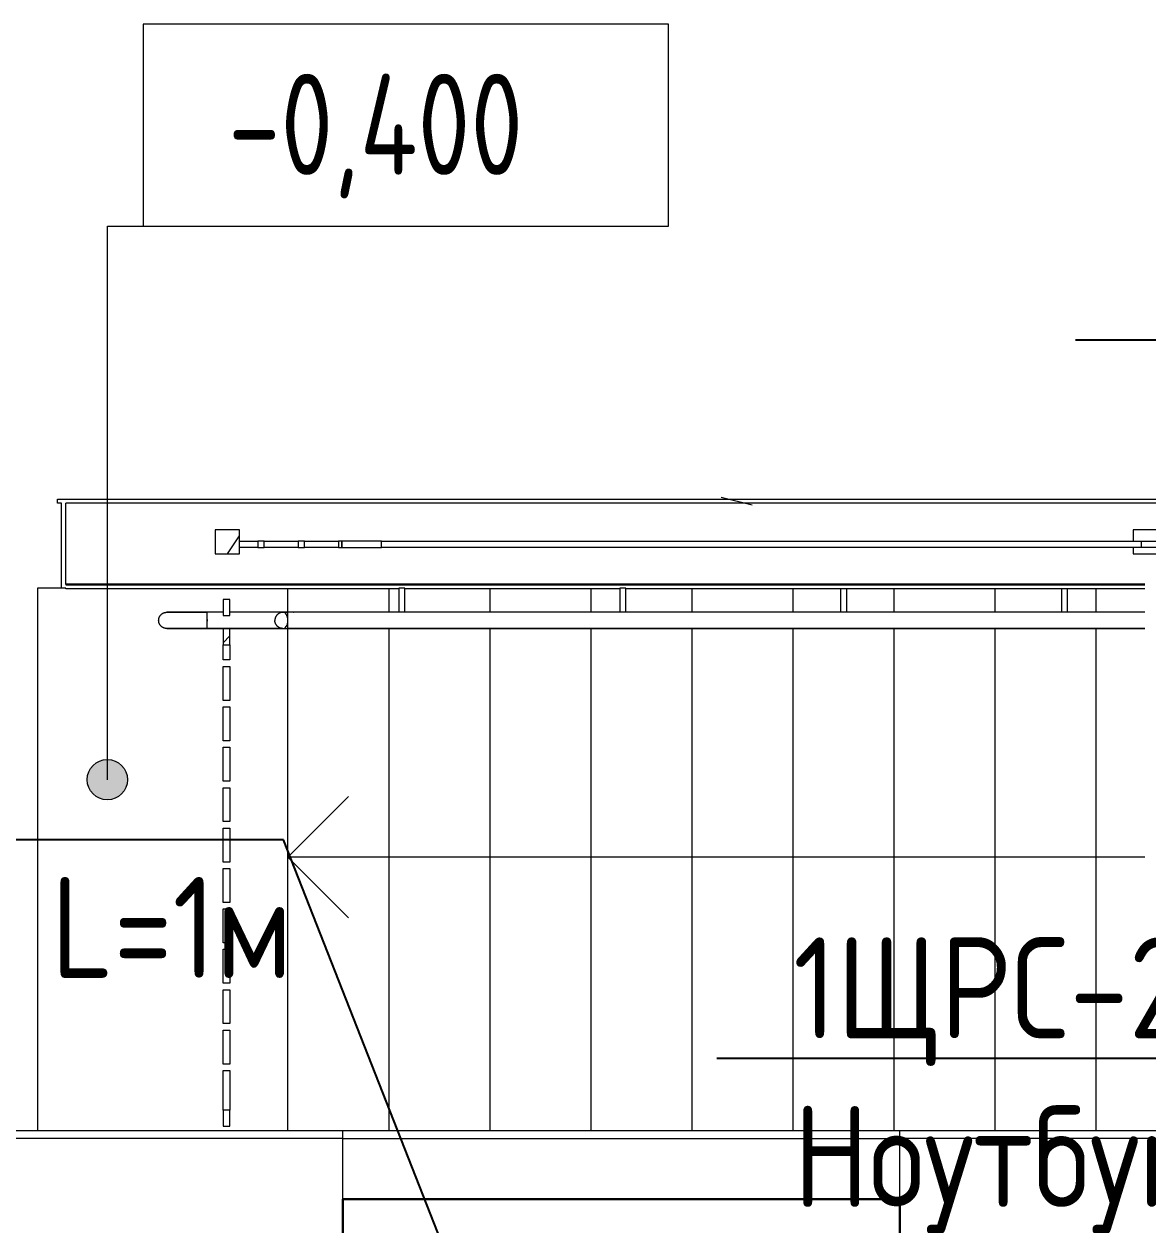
# Model space of a CAD drawing. Header units: millimetres. Extents: x -32 to 417638015, y -35 to 175284279.
# Drawn here: x 416297756 to 416300538, y 175252289 to 175255259 of the extents above; entities that cross this region are included whole.
import ezdxf
from ezdxf import colors
from ezdxf.entities.mleader import LeaderData, LeaderLine
from ezdxf.math import Vec2, Vec3

# ---------------------------------------------------------------- set-up
doc = ezdxf.new("R2010")
doc.units = ezdxf.units.MM
doc.layers.add('_ЭМ_Надписи', color=7, linetype='Continuous')
for name, color, linetype, lineweight in [('Аннотация', 7, 'Continuous', 18), ('Лестницы', 7, 'Continuous', 9), ('Ограждение', 7, 'Continuous', 9), ('Отметки', 7, 'Continuous', 9), ('Перекрытие', 7, 'Continuous', 18), ('Стены внутренние', 7, 'Continuous', 18), ('Стены наружные', 7, 'Continuous', 18), ('Стены несущие', 7, 'Continuous', 30), ('Стены отделка', 7, 'Continuous', 30), ('Стрелки вверх', 7, 'Continuous', 18), ('ШТРИХОВКА', 252, 'Continuous', 15)]:
    doc.layers.add(name, color=color, linetype=linetype, lineweight=lineweight)
doc.styles.add('GOST Common_3', font='GOST_Common.ttf', dxfattribs={"width": 0.8, "height": 349.9999999999996})
doc.styles.add('ЭОМ', font='isocpeur.ttf', dxfattribs={"width": 0.85, "height": 250})
pattern_1 = [(45, (557.2005734382547, 188.9018102923583), (-106.0660171779821, 106.0660171779821), [])]

# ---------------------------------------------------------------- blocks, each defined once
blk = doc.blocks.new('1 этаж')
at = {"layer": 'Ограждение'}
h = blk.add_hatch(dxfattribs=at)
h.set_pattern_fill('FP_23', color=8, style=0, pattern_type=2)
h.set_pattern_definition(pattern_1)
h.paths.add_polyline_path([(34091.5285043526, 22436.83560509117), (34091.5285043526, 22496.83560509123), (34031.5285043526, 22496.83560509123), (34031.5285043526, 22436.83560509117)])
h = blk.add_hatch(dxfattribs=at)
h.set_pattern_fill('FP_23', color=8, style=0, pattern_type=2)
h.set_pattern_definition(pattern_1)
h.paths.add_polyline_path([(34067.57146526952, 21020.44096185814), (34067.57146526952, 21060.44096185812), (34051.57146526952, 21060.44096185812), (34051.57146526952, 21020.44096185814)])
h.paths.add_polyline_path([(34064.17603106446, 22211.76970889424), (34067.57146526952, 22211.76970889424), (34067.57146526952, 22251.76970889424), (34051.57146526952, 22251.76970889424), (34051.57146526952, 22211.76970889424)])
h.paths.add_polyline_path([(34051.57146526952, 22284.30265699272), (34067.57146526951, 22284.30265699272), (34067.57146526952, 22324.30265699271), (34051.57146526952, 22324.30265699271), (34051.57146526952, 22292.44290168781)])
h = blk.add_hatch(dxfattribs=at)
h.set_pattern_fill('FP_23', color=8, style=0, pattern_type=2)
h.set_pattern_definition(pattern_1)
h.paths.add_polyline_path([(34067.57146526952, 21158.44096185815), (34067.57146526952, 21174.44096185814), (34051.57146526952, 21174.44096185814), (34051.57146526952, 21158.44096185815)])
h.paths.add_polyline_path([(34067.57146526952, 21258.44096185813), (34067.57146526952, 21274.44096185812), (34051.57146526952, 21274.44096185812), (34051.57146526952, 21258.44096185813)])
h.paths.add_polyline_path([(34067.57146526952, 21358.4409618581), (34067.57146526952, 21374.4409618581), (34051.57146526952, 21374.4409618581), (34051.57146526952, 21358.4409618581)])
h.paths.add_polyline_path([(34067.57146526952, 21458.44096185815), (34067.57146526952, 21474.44096185815), (34051.57146526952, 21474.44096185815), (34051.57146526952, 21458.44096185815)])
h.paths.add_polyline_path([(34067.57146526952, 21558.44096185813), (34067.57146526952, 21574.44096185812), (34051.57146526952, 21574.44096185812), (34051.57146526952, 21558.44096185813)])
h.paths.add_polyline_path([(34067.57146526952, 21658.4409618581), (34067.57146526952, 21674.4409618581), (34051.57146526952, 21674.4409618581), (34051.57146526952, 21658.4409618581)])
h.paths.add_polyline_path([(34051.57146526952, 21758.44096185815), (34067.57146526952, 21758.44096185815), (34067.57146526952, 21774.44096185815), (34051.57146526952, 21774.44096185815)])
h.paths.add_polyline_path([(34067.57146526952, 21858.44096185813), (34067.57146526952, 21874.44096185813), (34051.57146526952, 21874.44096185813), (34051.57146526952, 21858.44096185813)])
h.paths.add_polyline_path([(34067.57146526952, 21958.44096185811), (34067.57146526952, 21974.4409618581), (34051.57146526952, 21974.4409618581), (34051.57146526952, 21958.44096185811)])
h.paths.add_polyline_path([(34067.57146526952, 22058.44096185815), (34067.57146526952, 22074.44096185815), (34051.57146526952, 22074.44096185815), (34051.57146526952, 22058.44096185815)])
h.paths.add_polyline_path([(34051.57146526952, 22158.44096185813), (34067.57146526952, 22158.44096185813), (34067.57146526952, 22174.44096185813), (34051.57146526952, 22174.44096185813)])
at = {"layer": 'Отметки'}
h = blk.add_hatch(color=8, dxfattribs=at)
edge = h.paths.add_edge_path()
edge.add_arc((33764.61178155092, 21878.16949648266), 50, 0, 360)
at = {"layer": 'Аннотация', "color": 8, "lineweight": 20, "extrusion": (0, 0, -1)}
for p, q in [((35153.24198491982, 23748.32020648533), (33853.24198491982, 23748.32020648533)), ((33853.24198491982, 23748.32020648533), (33853.24198491982, 23248.32020648533)), ((35153.24198491982, 23248.32020648533), (35153.24198491982, 23748.32020648533)), ((33853.24198491982, 23248.32020648533), (35153.24198491982, 23248.32020648533))]:
    blk.add_line(p, q, dxfattribs=at)
at = {"layer": 'Аннотация', "color": 8, "lineweight": 9}
blk.add_line((35359.97025906385, 22557.95607824321), (35283.25594949941, 22576.78614865225), dxfattribs=at)
at = {"layer": 'Лестницы', "color": 8}
for p, q in [((34211.57146526946, 22360.21979350086), (34211.57146526946, 22362.44290168778)), ((34461.57146526946, 22360.21979350086), (34461.57146526946, 22362.44290168778)), ((34461.57146526946, 22360.21979350086), (34461.57146526946, 22362.44290168778)), ((34711.57146526946, 22360.21979350086), (34711.57146526946, 22362.44290168778)), ((34711.57146526946, 22360.21979350086), (34711.57146526946, 22362.44290168778)), ((34961.57146526946, 22360.21979350086), (34961.57146526946, 22362.44290168778)), ((34961.57146526946, 22360.21979350086), (34961.57146526946, 22362.44290168778)), ((35211.57146526946, 22360.21979350086), (35211.57146526946, 22362.44290168778)), ((35211.57146526946, 22360.21979350086), (35211.57146526946, 22362.44290168778)), ((35461.57146526946, 22360.21979350086), (35461.57146526946, 22362.44290168778)), ((35461.57146526946, 22360.21979350086), (35461.57146526946, 22362.44290168778)), ((35711.57146526946, 22360.21979350086), (35711.57146526946, 22362.44290168778)), ((35711.57146526946, 22360.21979350086), (35711.57146526946, 22362.44290168778)), ((35961.57146526946, 22360.21979350086), (35961.57146526946, 22362.44290168778)), ((35961.57146526946, 22360.21979350086), (35961.57146526946, 22362.44290168778)), ((36211.57146526949, 22360.21979350086), (36211.57146526949, 22362.44290168778)), ((36211.57146526949, 22360.21979350086), (36211.57146526949, 22362.44290168778)), ((34211.57146526946, 22292.44290168779), (34211.57146526946, 22350.21979350086)), ((34461.57146526946, 22292.44290168779), (34461.57146526946, 22350.21979350086)), ((34461.57146526946, 22292.44290168779), (34461.57146526946, 22350.21979350086)), ((34711.57146526946, 22292.44290168779), (34711.57146526946, 22350.21979350086)), ((34711.57146526946, 22292.44290168779), (34711.57146526946, 22350.21979350086)), ((34961.57146526946, 22292.44290168778), (34961.57146526946, 22350.21979350086)), ((34961.57146526946, 22292.44290168778), (34961.57146526946, 22350.21979350086)), ((35211.57146526946, 22292.44290168779), (35211.57146526946, 22350.21979350086)), ((35211.57146526946, 22292.44290168779), (35211.57146526946, 22350.21979350086)), ((35461.57146526946, 22292.44290168779), (35461.57146526946, 22350.21979350086)), ((35461.57146526946, 22292.44290168779), (35461.57146526946, 22350.21979350086)), ((35711.57146526946, 22292.44290168779), (35711.57146526946, 22350.21979350086)), ((35711.57146526946, 22292.44290168779), (35711.57146526946, 22350.21979350086)), ((35961.57146526946, 22292.44290168779), (35961.57146526946, 22350.21979350086)), ((35961.57146526946, 22292.44290168779), (35961.57146526946, 22350.21979350086)), ((36211.57146526946, 22292.44290168779), (36211.57146526949, 22350.21979350086)), ((36211.57146526946, 22292.44290168779), (36211.57146526949, 22350.21979350086)), ((34211.57146526946, 21010.21979350086), (34211.57146526946, 22252.44290168779)), ((34461.57146526946, 21010.21979350086), (34461.57146526946, 22252.44290168779)), ((34461.57146526946, 21010.21979350086), (34461.57146526946, 22252.44290168779)), ((34711.57146526946, 21010.21979350086), (34711.57146526946, 22252.44290168779)), ((34711.57146526946, 21010.21979350086), (34711.57146526946, 22252.44290168779)), ((34961.57146526943, 21010.21979350086), (34961.57146526946, 22252.44290168778)), ((34961.57146526943, 21010.21979350086), (34961.57146526946, 22252.44290168778)), ((35211.57146526946, 21010.21979350086), (35211.57146526946, 22252.44290168778)), ((35211.57146526946, 21010.21979350086), (35211.57146526946, 22252.44290168778)), ((35461.57146526946, 21010.21979350086), (35461.57146526946, 22252.44290168778)), ((35461.57146526946, 21010.21979350086), (35461.57146526946, 22252.44290168778)), ((35711.57146526946, 21010.21979350086), (35711.57146526946, 22252.44290168778)), ((35711.57146526946, 21010.21979350086), (35711.57146526946, 22252.44290168778)), ((35961.57146526946, 21010.21979350086), (35961.57146526946, 22252.44290168778)), ((35961.57146526946, 21010.21979350086), (35961.57146526946, 22252.44290168778)), ((36211.57146526943, 21010.21979350086), (36211.57146526946, 22252.44290168778)), ((36211.57146526943, 21010.21979350086), (36211.57146526946, 22252.44290168778))]:
    blk.add_line(p, q, dxfattribs=at)
at = {"layer": 'Ограждение', "color": 8, "lineweight": 18}
for p, q in [((34091.52850435256, 22496.8356050912), (34031.52850435257, 22496.8356050912)), ((34031.52850435257, 22496.8356050912), (34031.52850435257, 22436.83560509115)), ((34091.52850435256, 22436.83560509115), (34091.52850435256, 22496.8356050912)), ((34152.69815987196, 22468.44290168774), (34136.69815987197, 22468.44290168774)), ((34136.69815987197, 22468.44290168774), (34136.69815987197, 22452.44290168775)), ((34136.69815987197, 22452.44290168775), (34152.69815987196, 22452.44290168775)), ((34152.69815987196, 22452.44290168775), (34152.69815987196, 22468.44290168774)), ((34252.69815987194, 22468.44290168774), (34236.69815987195, 22468.44290168774)), ((34236.69815987195, 22468.44290168774), (34236.69815987195, 22452.44290168775)), ((34236.69815987195, 22452.44290168775), (34252.69815987194, 22452.44290168775)), ((34252.69815987194, 22452.44290168775), (34252.69815987194, 22468.44290168774)), ((34345.13549137548, 22468.44290168774), (34336.69815987196, 22468.44290168774)), ((34336.69815987196, 22468.44290168774), (34336.69815987196, 22452.44290168775)), ((34336.69815987196, 22452.44290168775), (34345.13549137548, 22452.44290168775)), ((34443.34562195185, 22468.44290168774), (34345.13549137548, 22468.44290168774)), ((34345.13549137548, 22468.44290168774), (34345.13549137548, 22452.44290168775)), ((34345.13549137548, 22452.44290168775), (34345.13549137548, 22468.44290168774)), ((34345.13549137548, 22452.44290168775), (34443.34562195185, 22452.44290168775)), ((34443.34562195185, 22452.44290168775), (34443.34562195185, 22468.44290168774)), ((34031.52850435257, 22436.83560509115), (34091.52850435256, 22436.83560509115)), ((34067.57146526948, 22324.30265699269), (34051.57146526948, 22324.30265699269)), ((34051.57146526948, 22324.30265699269), (34051.57146526948, 22284.3026569927)), ((34067.57146526948, 22284.3026569927), (34067.57146526948, 22324.30265699269)), ((34051.57146526948, 22284.3026569927), (34067.57146526948, 22284.3026569927)), ((34067.57146526948, 22251.76970889422), (34051.57146526948, 22251.76970889422)), ((34051.57146526948, 22251.76970889422), (34051.57146526948, 22211.76970889423)), ((34067.57146526948, 22211.76970889423), (34067.57146526948, 22251.76970889422)), ((34051.57146526948, 22211.76970889423), (34067.57146526948, 22211.76970889423)), ((34067.57146526944, 22174.4409618581), (34051.57146526944, 22174.4409618581)), ((34051.57146526944, 22158.44096185811), (34067.57146526944, 22158.44096185811)), ((34067.57146526944, 22074.44096185813), (34051.57146526944, 22074.44096185813)), ((34051.57146526944, 22058.44096185813), (34067.57146526944, 22058.44096185813)), ((34067.57146526944, 21974.44096185808), (34051.57146526944, 21974.44096185808)), ((34051.57146526944, 21958.44096185808), (34067.57146526944, 21958.44096185808)), ((34067.57146526944, 21874.4409618581), (34051.57146526944, 21874.4409618581)), ((34051.57146526944, 21858.4409618581), (34067.57146526944, 21858.4409618581)), ((34067.57146526944, 21774.44096185813), (34051.57146526944, 21774.44096185813)), ((34051.57146526944, 21758.44096185813), (34067.57146526944, 21758.44096185813)), ((34067.57146526944, 21674.44096185808), (34051.57146526944, 21674.44096185808)), ((34051.57146526944, 21658.44096185808), (34067.57146526944, 21658.44096185808)), ((34067.57146526944, 21574.4409618581), (34051.57146526944, 21574.4409618581)), ((34051.57146526944, 21558.4409618581), (34067.57146526944, 21558.4409618581)), ((34067.57146526944, 21474.44096185812), (34051.57146526944, 21474.44096185812)), ((34051.57146526944, 21458.44096185813), (34067.57146526944, 21458.44096185813)), ((34067.57146526944, 21374.44096185808), (34051.57146526944, 21374.44096185808)), ((34051.57146526944, 21358.44096185808), (34067.57146526944, 21358.44096185808)), ((34067.57146526944, 21274.4409618581), (34051.57146526944, 21274.4409618581)), ((34051.57146526944, 21258.4409618581), (34067.57146526944, 21258.4409618581)), ((34067.57146526944, 21174.44096185812), (34051.57146526944, 21174.44096185812)), ((34051.57146526944, 21158.44096185813), (34067.57146526944, 21158.44096185813)), ((34067.57146526948, 21060.44096185812), (34051.57146526948, 21060.44096185812)), ((34051.57146526948, 21060.44096185812), (34051.57146526948, 21020.44096185812)), ((34067.57146526948, 21020.44096185812), (34067.57146526948, 21060.44096185812)), ((34051.57146526948, 21020.44096185812), (34067.57146526948, 21020.44096185812))]:
    blk.add_line(p, q, dxfattribs=at)
at = {"layer": 'Ограждение', "color": 8}
for p, q in [((36362.63724257384, 22496.83560509118), (36302.63724257385, 22496.83560509118)), ((36302.63724257385, 22496.83560509118), (36302.63724257385, 22468.44290168776)), ((34091.52850435257, 22468.44290168779), (34136.69815987197, 22468.44290168779)), ((34136.69815987197, 22452.44290168778), (34091.52850435257, 22452.44290168778)), ((34152.69815987196, 22468.44290168779), (34236.69815987194, 22468.44290168779)), ((34236.69815987194, 22452.44290168778), (34152.69815987196, 22452.44290168778)), ((34252.69815987194, 22468.44290168779), (34336.69815987195, 22468.44290168779)), ((34336.69815987195, 22452.44290168778), (34252.69815987194, 22452.44290168778)), ((34443.34562195183, 22468.44290168777), (36323.83565986514, 22468.44290168776)), ((36323.83565986514, 22452.44290168776), (34443.34562195183, 22452.44290168777)), ((36302.63724257385, 22452.44290168777), (36302.63724257385, 22436.83560509118)), ((36323.83565986514, 22452.44290168776), (36323.83565986514, 22468.44290168776)), ((36323.83565986513, 22468.44290168778), (38622.29912582103, 22468.44290168777)), ((38622.29912582103, 22452.44290168777), (36323.83565986513, 22452.44290168778)), ((36302.63724257385, 22436.83560509118), (36362.63724257384, 22436.83560509118)), ((34485.85513204924, 22352.44290168781), (34485.85513204924, 22292.44290168781)), ((34493.35513204921, 22352.44290168779), (34485.85513204921, 22352.44290168779)), ((34500.85513204921, 22352.44290168779), (34493.35513204921, 22352.44290168779)), ((34500.85513204925, 22292.44290168781), (34500.85513204925, 22352.44290168781)), ((35032.46329865937, 22352.4429016878), (35032.46329865937, 22292.4429016878)), ((35039.96329865934, 22352.44290168778), (35032.46329865934, 22352.44290168778)), ((35047.46329865934, 22352.44290168778), (35039.96329865934, 22352.44290168778)), ((35047.46329865938, 22292.4429016878), (35047.46329865938, 22352.4429016878)), ((35579.0714652695, 22350.21979350088), (35579.0714652695, 22292.44290168781)), ((35594.0714652695, 22292.44290168781), (35594.0714652695, 22350.21979350088)), ((36125.67963187963, 22350.21979350088), (36125.67963187963, 22292.44290168781)), ((36140.67963187963, 22292.44290168781), (36140.67963187963, 22350.21979350088)), ((34051.57146526952, 22292.44290168783), (34011.57146526951, 22292.44290168783)), ((34011.57146526947, 22252.44290168779), (34011.57146526947, 22292.44290168779)), ((34051.57146526948, 22292.44290168779), (34011.57146526947, 22292.44290168779)), ((34011.57146526947, 22274.77939959191), (34011.57146526947, 22270.1064037837)), ((34011.57146526946, 22272.44290168779), (34011.57146526946, 22274.77939959193)), ((34194.0324123016, 22292.44290168783), (34067.57146526951, 22292.44290168783)), ((34194.03241230156, 22292.44290168779), (34067.57146526947, 22292.44290168779)), ((34194.03241230156, 22292.44290168779), (34210.58275937334, 22292.44290168779)), ((36331.57146526952, 22292.44290168781), (34211.57146526951, 22292.44290168782)), ((34211.57146526947, 22252.44290168779), (34211.57146526947, 22292.44290168779)), ((36331.57146526948, 22292.44290168778), (34211.57146526947, 22292.44290168779)), ((36331.57146526952, 22292.44290168781), (34212.77326372822, 22292.44290168782)), ((34224.14235317139, 22292.44290168779), (34225.26716467928, 22292.44290168779)), ((36331.57146526948, 22292.44290168778), (34225.26716467928, 22292.44290168779)), ((34011.57146526946, 22270.10640378365), (34011.57146526946, 22272.44290168779)), ((34011.57146526951, 22252.44290168783), (34194.0324123016, 22252.44290168783)), ((34194.03241230156, 22252.44290168779), (34011.57146526947, 22252.44290168779)), ((34194.03241230156, 22252.44290168779), (34210.58275937334, 22252.44290168779)), ((34211.57146526951, 22252.44290168781), (36331.57146526952, 22252.44290168781)), ((36331.57146526948, 22252.44290168778), (34211.57146526947, 22252.44290168779)), ((34212.77326372822, 22252.44290168781), (36331.57146526952, 22252.44290168781)), ((34224.14235317139, 22252.44290168779), (34225.26716467928, 22252.44290168779)), ((36331.57146526948, 22252.44290168778), (34225.26716467928, 22252.44290168779)), ((34051.57146526949, 22174.4409618581), (34051.57146526949, 22211.76970889422)), ((34067.57146526949, 22211.76970889422), (34067.57146526949, 22174.4409618581)), ((34051.57146526949, 22074.44096185813), (34051.57146526949, 22158.44096185811)), ((34067.57146526949, 22158.44096185811), (34067.57146526949, 22074.44096185813)), ((34051.57146526949, 21974.44096185808), (34051.57146526949, 22058.44096185813)), ((34067.57146526949, 22058.44096185813), (34067.57146526949, 21974.44096185808)), ((34051.57146526949, 21874.4409618581), (34051.57146526949, 21958.44096185808)), ((34067.57146526949, 21958.44096185808), (34067.57146526949, 21874.4409618581)), ((34051.57146526949, 21774.44096185813), (34051.57146526949, 21858.4409618581)), ((34067.57146526949, 21858.4409618581), (34067.57146526949, 21774.44096185813)), ((34051.57146526949, 21674.44096185808), (34051.57146526949, 21758.44096185813)), ((34067.57146526949, 21758.44096185813), (34067.57146526949, 21674.44096185808)), ((34051.57146526948, 21574.4409618581), (34051.57146526949, 21658.44096185808)), ((34067.57146526949, 21658.44096185808), (34067.57146526948, 21574.4409618581)), ((34051.57146526948, 21474.44096185813), (34051.57146526948, 21558.44096185811)), ((34067.57146526948, 21558.44096185811), (34067.57146526948, 21474.44096185813)), ((34051.57146526948, 21374.44096185808), (34051.57146526948, 21458.44096185813)), ((34067.57146526948, 21458.44096185813), (34067.57146526948, 21374.44096185808)), ((34051.57146526948, 21274.4409618581), (34051.57146526948, 21358.44096185809)), ((34067.57146526948, 21358.44096185809), (34067.57146526948, 21274.4409618581)), ((34051.57146526948, 21174.44096185812), (34051.57146526948, 21258.4409618581)), ((34067.57146526948, 21258.4409618581), (34067.57146526948, 21174.44096185812)), ((34051.57146526948, 21060.4409618581), (34051.57146526948, 21158.44096185813)), ((34067.57146526948, 21158.44096185813), (34067.57146526948, 21060.4409618581))]:
    blk.add_line(p, q, dxfattribs=at)
at = {"layer": 'Ограждение', "color": 8, "flags": 128}
for points in [[(33891.57146526949, 22272.44290168781), (33891.58746313627, 22273.24268837155), (33891.63543114345, 22274.0411955672), (33891.71529255241, 22274.83714583359), (33891.82691960198, 22275.6292658201), (33891.97013371267, 22276.41628830371), (33892.14470577246, 22277.19695421635), (33892.35035650328, 22277.97001465909), (33892.58675690785, 22278.73423290013), (33892.85352879593, 22279.48838635331), (33893.15024538944, 22280.23126853399), (33893.4764320051, 22280.96169098913), (33893.83156681391, 22281.67848519864), (33894.21508167595, 22282.38050444469), (33894.62636304922, 22283.06662564623), (33895.0647529713, 22283.73575115571), (33895.52955011181, 22284.38681051506), (33896.02001089447, 22285.01876216818), (33896.53535068667, 22285.63059512724), (33897.07474505468, 22286.22133059002), (33897.63733108255, 22286.7900235058), (33898.22220875267, 22287.33576408722), (33898.82844238552, 22287.85767926579), (33899.45506213663, 22288.35493408854), (33900.10106554804, 22288.82673305383), (33900.76541915214, 22289.27232138397), (33901.44706012484, 22289.69098623268), (33902.14489798602, 22290.08205782551), (33902.85781634395, 22290.44491053134), (33903.58467468137, 22290.77896386325), (33904.32431017996, 22291.08368340716), (33905.07553958071, 22291.3585816768), (33905.83716107685, 22291.60321889359), (33906.60795623645, 22291.81720369018), (33907.38669195167, 22292.00019373652), (33908.17212241149, 22292.15189628758), (33908.96299109473, 22292.27206865164), (33909.75803278021, 22292.36051857856), (33910.55597557082, 22292.41710456732), (33911.35554292833, 22292.44173609241), (33911.57146526949, 22292.44290168781)], [(34011.5714652695, 22292.44290168781), (34007.57253185083, 22292.44290168781), (34003.57999587258, 22292.44290168781), (33999.6002445406, 22292.44290168781), (33995.63964460807, 22292.44290168781), (33991.70453218999, 22292.44290168781), (33987.80120262678, 22292.44290168781), (33983.93590041309, 22292.44290168781), (33980.11480920788, 22292.44290168781), (33976.34404194199, 22292.44290168781), (33972.62963103862, 22292.44290168781), (33968.97751876289, 22292.44290168781), (33965.39354771534, 22292.44290168781), (33961.88345148512, 22292.44290168781), (33958.4528454774, 22292.44290168781), (33955.10721792998, 22292.44290168781), (33951.85192113325, 22292.44290168781), (33948.69216286765, 22292.44290168781), (33945.63299807234, 22292.44290168781), (33942.67932075844, 22292.44290168781), (33939.83585617954, 22292.44290168781), (33937.10715327241, 22292.44290168781), (33934.49757737959, 22292.44290168781), (33932.01130326586, 22292.44290168781), (33929.65230843939, 22292.44290168781), (33927.42436678871, 22292.44290168781), (33925.33104254516, 22292.44290168781), (33923.37568458101, 22292.44290168781), (33921.56142105184, 22292.44290168781), (33919.89115439231, 22292.44290168781), (33918.36755667278, 22292.44290168781), (33916.99306532454, 22292.44290168781), (33915.76987924058, 22292.44290168781), (33914.69995525766, 22292.44290168781), (33913.78500502596, 22292.44290168781), (33913.02649227065, 22292.44290168781), (33912.42563045032, 22292.44290168781), (33911.98338081573, 22292.44290168781), (33911.70045087193, 22292.44290168781), (33911.5772932465, 22292.44290168781), (33911.57146526949, 22292.44290168781)], [(33911.57146526949, 22292.44290168781), (33911.65145460339, 22292.44290168781), (33911.89129463922, 22292.44290168781), (33912.2906016841, 22292.44290168781), (33912.84873693192, 22292.44290168781), (33913.56480748537, 22292.44290168781), (33914.43766778429, 22292.44290168781), (33915.46592143842, 22292.44290168781), (33916.64792346125, 22292.44290168781), (33917.9817829017, 22292.44290168781), (33919.4653658692, 22292.44290168781), (33921.09629894749, 22292.44290168781), (33922.87197299156, 22292.44290168781), (33924.78954730173, 22292.44290168781), (33926.84595416814, 22292.44290168781), (33929.03790377852, 22292.44290168781), (33931.36188948106, 22292.44290168781), (33933.8141933944, 22292.44290168781), (33936.3908923554, 22292.44290168781), (33939.0878641954, 22292.44290168781), (33941.90079433478, 22292.44290168781), (33944.82518268536, 22292.44290168781), (33947.85635084964, 22292.44290168781), (33950.98944960515, 22292.44290168781), (33954.21946666225, 22292.44290168781), (33957.54123468268, 22292.44290168781), (33960.94943954621, 22292.44290168781), (33964.43862885211, 22292.44290168781), (33968.00322064182, 22292.44290168781), (33971.63751232887, 22292.44290168781), (33975.33568982183, 22292.44290168781), (33979.09183682561, 22292.44290168781), (33982.8999443063, 22292.44290168781), (33986.75392010425, 22292.44290168781), (33990.64759868035, 22292.44290168781), (33994.57475097947, 22292.44290168781), (33998.52909439568, 22292.44290168781), (34002.50430282306, 22292.44290168781), (34006.49401677613, 22292.44290168781), (34010.49185356366, 22292.44290168781), (34011.5714652695, 22292.44290168781)], [(34199.0775643184, 22292.44290168781), (34197.7988774532, 22292.40198382855), (34196.53171632595, 22292.28020639383), (34195.28710704175, 22292.08042784652), (34194.07512637552, 22291.807188781), (34192.90454317959, 22291.46640846284), (34191.78257688304, 22291.06501645273), (34190.71478128737, 22290.61056141535), (34189.70504544622, 22290.11083563579), (34188.75569129382, 22289.57354491171), (34187.86764116189, 22289.00604217581), (34187.04062714228, 22288.41513207112), (34186.2734171141, 22287.80694459228), (34185.56403746925, 22287.18686967804), (34184.90997857699, 22286.55954131131), (34184.30837468959, 22285.92885874349), (34183.75615465159, 22285.29803318545), (34183.25016320337, 22284.66964998585), (34182.7872549087, 22284.04573838131), (34182.36436398798, 22283.42784295826), (34181.97855385079, 22282.81709279017), (34181.62705013566, 22282.21426570507), (34181.30726077729, 22281.61984628045), (34181.0167861806, 22281.03407698908), (34180.75342208835, 22280.45700248158), (34180.51515724503, 22279.88850734768), (34180.30016752286, 22279.32834790301), (34180.10680779714, 22278.77617864456), (34179.93360254566, 22278.23157404367), (34179.77923589331, 22277.69404632467), (34179.64254162484, 22277.16305983142), (34179.52249353452, 22276.63804252421), (34179.41819636626, 22276.11839508633), (34179.32887751162, 22275.60349805675), (34179.25387957092, 22275.09271734786), (34179.19265383957, 22274.58540845524), (34179.14475475106, 22274.08091962178), (34179.10983528977, 22273.57859418081), (34179.08764337455, 22273.07777227182), (34179.07801920915, 22272.57779209846), (34179.0775643184, 22272.44290168781)], [(34212.77326372822, 22292.44290168783), (34211.8214803327, 22292.44290168783), (34210.84123822312, 22292.44290168783), (34209.83410557776, 22292.44290168783), (34208.80169359401, 22292.44290168783), (34207.74565391081, 22292.44290168783), (34206.66767596635, 22292.44290168783), (34205.56948429543, 22292.44290168783), (34204.45283577042, 22292.44290168783), (34203.31951679074, 22292.44290168783), (34202.17134042506, 22292.44290168783), (34201.01014351058, 22292.44290168783), (34199.83778371465, 22292.44290168783), (34198.65613656289, 22292.44290168783), (34197.46709243866, 22292.44290168783), (34196.2725535589, 22292.44290168783), (34195.074430931, 22292.44290168783), (34194.0324123016, 22292.44290168783)], [(34211.57146526947, 22270.62104486618), (34211.57146526947, 22272.44290168779), (34211.57146526947, 22274.2647585094)], [(33911.57146526949, 22252.44290168781), (33910.77167858576, 22252.45889955459), (33909.97317139012, 22252.50686756175), (33909.17722112371, 22252.58672897073), (33908.38510113721, 22252.6983560203), (33907.59807865359, 22252.84157013099), (33906.81741274095, 22253.01614219077), (33906.04435229822, 22253.22179292159), (33905.28013405717, 22253.45819332616), (33904.52598060399, 22253.72496521425), (33903.78309842332, 22254.02168180775), (33903.05267596818, 22254.34786842341), (33902.33588175866, 22254.70300323223), (33901.63386251262, 22255.08651809426), (33900.94774131108, 22255.49779946754), (33900.2786158016, 22255.93618938962), (33899.62755644224, 22256.40098653012), (33898.99560478912, 22256.89144731279), (33898.38377183006, 22257.406787105), (33897.79303636729, 22257.94618147299), (33897.2243434515, 22258.50876750087), (33896.67860287007, 22259.09364517098), (33896.15668769152, 22259.69987880384), (33895.65943286876, 22260.32649855494), (33895.18763390347, 22260.97250196636), (33894.74204557334, 22261.63685557045), (33894.32338072463, 22262.31849654315), (33893.93230913179, 22263.01633440433), (33893.56945642596, 22263.72925276227), (33893.23540309406, 22264.45611109968), (33892.93068355015, 22265.19574659827), (33892.65578528051, 22265.94697599904), (33892.41114806371, 22266.70859749517), (33892.19716326713, 22267.47939265476), (33892.01417322078, 22268.25812836998), (33891.86247066972, 22269.0435588298), (33891.74229830566, 22269.83442751305), (33891.65384837875, 22270.62946919852), (33891.59726238999, 22271.42741198914), (33891.57263086489, 22272.22697934664), (33891.57146526949, 22272.44290168781)], [(34011.5714652695, 22252.44290168781), (34007.57253185083, 22252.44290168781), (34003.57999587258, 22252.44290168781), (33999.6002445406, 22252.44290168781), (33995.63964460807, 22252.44290168781), (33991.70453218999, 22252.44290168781), (33987.80120262678, 22252.44290168781), (33983.93590041309, 22252.44290168781), (33980.11480920788, 22252.44290168781), (33976.34404194199, 22252.44290168781), (33972.62963103862, 22252.44290168781), (33968.97751876289, 22252.44290168781), (33965.39354771534, 22252.44290168781), (33961.88345148512, 22252.44290168781), (33958.4528454774, 22252.44290168781), (33955.10721792999, 22252.44290168781), (33951.85192113325, 22252.44290168781), (33948.69216286765, 22252.44290168781), (33945.63299807234, 22252.44290168781), (33942.67932075844, 22252.44290168781), (33939.83585617954, 22252.44290168781), (33937.10715327241, 22252.44290168781), (33934.49757737959, 22252.44290168781), (33932.01130326586, 22252.44290168781), (33929.65230843939, 22252.44290168781), (33927.42436678871, 22252.44290168781), (33925.33104254516, 22252.44290168781), (33923.37568458101, 22252.44290168781), (33921.56142105184, 22252.44290168781), (33919.89115439231, 22252.44290168781), (33918.36755667278, 22252.44290168781), (33916.99306532454, 22252.44290168781), (33915.76987924058, 22252.44290168781), (33914.69995525766, 22252.44290168781), (33913.78500502596, 22252.44290168781), (33913.02649227065, 22252.44290168781), (33912.42563045032, 22252.44290168781), (33911.98338081573, 22252.44290168781), (33911.70045087193, 22252.44290168781), (33911.5772932465, 22252.44290168781), (33911.57146526949, 22252.44290168781)], [(33911.57146526949, 22252.44290168781), (33911.65145460339, 22252.44290168781), (33911.89129463922, 22252.44290168781), (33912.2906016841, 22252.44290168781), (33912.84873693192, 22252.44290168781), (33913.56480748537, 22252.44290168781), (33914.43766778429, 22252.44290168781), (33915.46592143842, 22252.44290168781), (33916.64792346125, 22252.44290168781), (33917.9817829017, 22252.44290168781), (33919.4653658692, 22252.44290168781), (33921.09629894749, 22252.44290168781), (33922.87197299156, 22252.44290168781), (33924.78954730173, 22252.44290168781), (33926.84595416814, 22252.44290168781), (33929.03790377852, 22252.44290168781), (33931.36188948106, 22252.44290168781), (33933.8141933944, 22252.44290168781), (33936.3908923554, 22252.44290168781), (33939.0878641954, 22252.44290168781), (33941.90079433478, 22252.44290168781), (33944.82518268536, 22252.44290168781), (33947.85635084964, 22252.44290168781), (33950.98944960515, 22252.44290168781), (33954.21946666225, 22252.44290168781), (33957.54123468268, 22252.44290168781), (33960.94943954621, 22252.44290168781), (33964.43862885211, 22252.44290168781), (33968.00322064182, 22252.44290168781), (33971.63751232887, 22252.44290168781), (33975.33568982183, 22252.44290168781), (33979.09183682562, 22252.44290168781), (33982.8999443063, 22252.44290168781), (33986.75392010425, 22252.44290168781), (33990.64759868035, 22252.44290168781), (33994.57475097947, 22252.44290168781), (33998.52909439568, 22252.44290168781), (34002.50430282306, 22252.44290168781), (34006.49401677613, 22252.44290168781), (34010.49185356366, 22252.44290168781), (34011.5714652695, 22252.44290168781)], [(34199.0775643184, 22252.44290168781), (34197.7988774532, 22252.48381954707), (34196.53171632595, 22252.60559698179), (34195.28710704175, 22252.8053755291), (34194.07512637552, 22253.07861459461), (34192.90454317959, 22253.41939491277), (34191.78257688304, 22253.82078692288), (34190.71478128737, 22254.27524196027), (34189.70504544622, 22254.77496773982), (34188.75569129382, 22255.31225846391), (34187.86764116189, 22255.87976119981), (34187.04062714228, 22256.47067130449), (34186.2734171141, 22257.07885878333), (34185.56403746925, 22257.69893369757), (34184.90997857699, 22258.32626206431), (34184.30837468959, 22258.95694463211), (34183.75615465159, 22259.58777019016), (34183.25016320337, 22260.21615338976), (34182.7872549087, 22260.8400649943), (34182.36436398798, 22261.45796041736), (34181.97855385079, 22262.06871058544), (34181.62705013566, 22262.67153767054), (34181.30726077729, 22263.26595709517), (34181.0167861806, 22263.85172638653), (34180.75342208835, 22264.42880089403), (34180.51515724503, 22264.99729602793), (34180.30016752286, 22265.5574554726), (34180.10680779714, 22266.10962473105), (34179.93360254566, 22266.65422933194), (34179.77923589331, 22267.19175705094), (34179.64254162484, 22267.7227435442), (34179.52249353452, 22268.2477608514), (34179.41819636626, 22268.76740828928), (34179.32887751162, 22269.28230531886), (34179.25387957092, 22269.79308602774), (34179.19265383957, 22270.30039492037), (34179.14475475106, 22270.80488375383), (34179.10983528977, 22271.3072091948), (34179.08764337455, 22271.8080311038), (34179.07801920915, 22272.30801127715), (34179.0775643184, 22272.44290168781)], [(34194.0324123016, 22252.44290168782), (34195.2320923272, 22252.44290168782), (34196.42985312068, 22252.44290168782), (34197.62377852027, 22252.44290168782), (34198.81195850002, 22252.44290168782), (34199.99249222544, 22252.44290168782), (34201.16349109441, 22252.44290168782), (34202.32308175851, 22252.44290168782), (34203.46940912008, 22252.44290168782), (34204.60063929985, 22252.44290168782), (34205.71496257085, 22252.44290168782), (34206.81059625358, 22252.44290168782), (34207.88578756784, 22252.44290168782), (34208.93881643691, 22252.44290168782), (34209.96799823922, 22252.44290168782), (34210.97168650345, 22252.44290168782), (34211.94827554246, 22252.44290168782), (34212.77326372822, 22252.44290168782)]]:
    blk.add_lwpolyline(points, dxfattribs=at)
at = {"layer": 'Ограждение', "color": 8}
for major_axis, ratio, start_param, end_param in [((0, 19.99999999999993), 0.6246950475544273, 4.712388980384685, 6.411112947417013), ((0, 20), 0.6246950475546328, 3.027804785338338, 4.712388980384685)]:
    blk.add_ellipse((34199.07756431838, 22272.44290168779), major_axis=major_axis, ratio=ratio, start_param=start_param, end_param=end_param, dxfattribs=at)
at = {"layer": 'Отметки', "color": 8, "lineweight": 20}
for p, q in [((33764.61178155092, 23248.32020648536), (34503.24198491982, 23248.32020648536)), ((33764.61178155092, 21878.16949648266), (33764.61178155092, 23248.32020648536))]:
    blk.add_line(p, q, dxfattribs=at)
at = {"layer": 'Отметки', "color": 8}
blk.add_circle((33764.61178155092, 21878.16949648266), 50, dxfattribs=at)
at = {"layer": 'Перекрытие', "color": 8}
for p, q in [((33591.57146526946, 22352.44290168778), (33591.57146526946, 21010.21979350088)), ((33651.57146526943, 22352.44290168778), (33591.57146526946, 22352.44290168778)), ((34211.57146526946, 22292.44290168779), (34211.57146526946, 22350.21979350085)), ((34211.57146526946, 21010.21979350088), (34211.57146526946, 22252.44290168779))]:
    blk.add_line(p, q, dxfattribs=at)
at = {"layer": 'Стены внутренние', "color": 8}
for p, q in [((33661.57146526943, 22362.44290168779), (33661.57146526943, 22562.44290168779)), ((36331.57146526946, 22362.44290168778), (33661.57146526943, 22362.44290168779))]:
    blk.add_line(p, q, dxfattribs=at)
at = {"layer": 'Стены наружные', "color": 8}
for p, q in [((33641.57146526943, 22572.44290168778), (38746.57146526949, 22572.44290168778)), ((33641.57146526943, 22562.44290168778), (33641.57146526943, 22572.44290168778)), ((33651.57146526943, 22562.44290168778), (33641.57146526943, 22562.44290168778)), ((33651.57146526943, 22352.44290168778), (33651.57146526943, 22562.44290168778)), ((38736.57146526949, 22562.44290168778), (33661.57146526943, 22562.44290168778)), ((33661.57146526943, 22362.44290168779), (33661.57146526943, 22360.21979350085)), ((33661.57146526943, 22352.44290168778), (33651.57146526943, 22352.44290168778)), ((33661.57146526943, 22360.21979350085), (36331.57146526946, 22360.21979350085)), ((33661.57146526943, 22350.21979350085), (33661.57146526943, 22352.44290168778)), ((34485.86387250011, 22350.21979350085), (33661.57146526943, 22350.21979350085)), ((35032.47203911023, 22350.21979350085), (34500.85513204921, 22350.21979350085)), ((36331.57146526946, 22350.21979350085), (35047.46329865934, 22350.21979350085)), ((32727.55379182115, 21010.21979350088), (34347.55379182115, 21010.21979350088)), ((35725.29638493195, 21010.21979350088), (37345.29638493195, 21010.21979350087)), ((34347.55379182115, 20990.21979350088), (32727.55379182115, 20990.21979350088)), ((37345.29638493195, 20990.21979350087), (35725.29638493195, 20990.21979350087))]:
    blk.add_line(p, q, dxfattribs=at)
at = {"layer": 'Стены несущие', "color": 8}
for p, q in [((34347.55379182112, 20840.21979350087), (35725.29638493195, 20840.21979350087)), ((34347.55379182112, 20640.2197935009), (34347.55379182112, 20840.21979350087)), ((35725.29638493195, 20840.21979350087), (35725.29638493195, 20640.2197935009))]:
    blk.add_line(p, q, dxfattribs=at)
at = {"layer": 'Стены отделка', "color": 8, "lineweight": 9}
for p, q in [((34347.55379182115, 21010.21979350088), (35725.29638493195, 21010.21979350088)), ((34347.55379182112, 20840.21979350087), (34347.55379182115, 21010.21979350088)), ((35725.29638493195, 20840.21979350087), (35725.29638493195, 21010.21979350087)), ((34347.55379182115, 20990.21979350088), (35725.29638493195, 20990.21979350088))]:
    blk.add_line(p, q, dxfattribs=at)
at = {"layer": 'Стрелки вверх', "color": 8}
for p, q in [((34211.57146526946, 21686.33134759432), (34361.57146526946, 21836.33134759432)), ((34461.57146526946, 21686.33134759432), (34211.57146526946, 21686.33134759432)), ((34211.57146526946, 21686.33134759432), (34361.57146526946, 21536.33134759432)), ((34711.57146526946, 21686.33134759432), (34461.57146526946, 21686.33134759432)), ((34961.57146526946, 21686.33134759432), (34711.57146526946, 21686.33134759432)), ((35211.57146526946, 21686.33134759432), (34961.57146526946, 21686.33134759432)), ((35461.57146526946, 21686.33134759432), (35211.57146526946, 21686.33134759432)), ((35711.57146526946, 21686.33134759432), (35461.57146526946, 21686.33134759432)), ((35961.57146526946, 21686.33134759432), (35711.57146526946, 21686.33134759432)), ((36211.57146526946, 21686.33134759432), (35961.57146526946, 21686.33134759432)), ((36331.57146526946, 21686.33134759431), (36211.57146526946, 21686.33134759432))]:
    blk.add_line(p, q, dxfattribs=at)
at = {"layer": 'Отметки', "color": 8, "lineweight": 20, "insert": (34063.2518834598, 23625.02728247299), "char_height": 250, "width": 1055.976243504083, "attachment_point": 1, "line_spacing_factor": 1.022761013168346, "style": 'GOST Common_3'}
blk.add_mtext('-0,400', dxfattribs=at)

msp = doc.modelspace()

# ---------------------------------------------------------------- block references
at = {"layer": 'ШТРИХОВКА'}
msp.add_blockref('1 этаж', (416264198.1010904, 175231510.6631508), dxfattribs=at)

# ---------------------------------------------------------------- leaders
at = {"layer": '_ЭМ_Надписи', "color": 7, "ltscale": 5}
ml = msp.add_multileader_mtext('Standard', dxfattribs=at)
ml.set_content('{\\fGOST Common|b0|i0|c204|p34;\\W0.9;\\C256;1ЩРС-2\\fISOCPEUR|b0|i0|c204|p34;\\W0.85; Гр.17\\PРезерв \\fGOST Common|b0|i0|c0|p34;\\W0.9;h=\\fGOST Common|b0|i0|c204|p34;1\\fGOST Common|b0|i0|c0|p34;.\\fGOST Common|b0|i0|c204|p34;8м}', color=1, style='ЭОМ')
ml.set_leader_properties()
ml.build(insert=Vec2(0, 0))
ml.multileader.update_dxf_attribs({"text_left_attachment_type": 6, "text_right_attachment_type": 6, "dogleg_length": 0, "arrow_head_size": 200})
ctx = ml.context
ctx.base_point, ctx.char_height, ctx.arrow_head_size, ctx.landing_gap_size, ctx.plane_origin = Vec3(416300564.6378756, 175254476.4421753), 250, 200, 0, Vec3(416278635.4143726, 175261385.9992951)
ctx.left_attachment, ctx.right_attachment = 6, 6
notes = []
notes.append((ctx, [(1, (1, 1, 0), (416302384.0128756, 175254476.4421753), (-1, 0), 0, [(0, [(416302861.3525042, 175247614.5451562)], 0, [])])]))
ctx.mtext.insert, ctx.mtext.width, ctx.mtext.defined_height, ctx.mtext.flow_direction = Vec3(416300564.6378756, 175254801.4421753), 2250.39630310144, 578.5743917097583, 5
ml = msp.add_multileader_mtext('Standard', dxfattribs=at)
ml.set_content('{\\fGOST Common|b0|i0|c204|p34;\\W0.9;\\C256;1ЩРС-2\\fISOCPEUR|b0|i0|c204|p34;\\W0.85; Гр.27\\PЭл.суш. \\fGOST Common|b0|i0|c0|p34;\\W0.9;h=\\fGOST Common|b0|i0|c204|p34;0\\fGOST Common|b0|i0|c0|p34;.\\fGOST Common|b0|i0|c204|p34;9м \\fGOST Common|b0|i0|c0|p34;L=1\\fGOST Common|b0|i0|c204|p34;м}', color=1, style='ЭОМ')
ml.set_leader_properties()
ml.build(insert=Vec2(0, 0))
ml.multileader.update_dxf_attribs({"text_left_attachment_type": 6, "text_right_attachment_type": 6, "dogleg_length": 0, "arrow_head_size": 200})
ctx = ml.context
ctx.base_point, ctx.char_height, ctx.arrow_head_size, ctx.landing_gap_size, ctx.plane_origin = Vec3(416295838.6836732, 175253239.917364, -64.26463315267222), 250, 200, 0, Vec3(416276704.6640422, 175260821.3729974, -64.26463315267222)
ctx.left_attachment, ctx.right_attachment = 6, 6
notes.append((ctx, [(1, (1, 1, 0), (416298398.2291278, 175253239.917364, -64.26463315267222), (-1, 0), 0, [(0, [(416301590.3760932, 175245120.4091345, -64.26463315267222)], 0, [])])]))
ctx.mtext.insert, ctx.mtext.width, ctx.mtext.defined_height, ctx.mtext.flow_direction = Vec3(416295838.6836732, 175253564.917364, -64.26463315267222), 2581.699660759461, 673.2272504539008, 5
ml = msp.add_multileader_mtext('Standard', dxfattribs=at)
ml.set_content('{\\fGOST Common|b0|i0|c204|p34;\\W0.9;\\C256;1ЩРС-2\\fISOCPEUR|b0|i0|c204|p34;\\W0.85; Гр.17\\PНоутбук\\P\\pxql;\\fGOST Common|b0|i0|c0|p34;\\W0.9;h=\\fGOST Common|b0|i0|c204|p34;0,3м}', color=1, style='ЭОМ')
ml.set_leader_properties()
ml.build(insert=Vec2(0, 0))
ml.multileader.update_dxf_attribs({"text_left_attachment_type": 6, "text_right_attachment_type": 6, "dogleg_length": 0, "arrow_head_size": 200})
ctx = ml.context
ctx.base_point, ctx.char_height, ctx.arrow_head_size, ctx.landing_gap_size, ctx.plane_origin = Vec3(416299659.6725556, 175252698.5889135), 250, 200, 0, Vec3(416277009.0637, 175262800.3080233)
ctx.left_attachment, ctx.right_attachment = 6, 6
notes.append((ctx, [(1, (1, 1, 0), (416301372.1725556, 175252698.5889135), (-1, 0), 0, [(0, [(416301235.0018317, 175249028.8538844)], 0, [])])]))
ctx.mtext.insert, ctx.mtext.width, ctx.mtext.defined_height, ctx.mtext.flow_direction = Vec3(416299659.6725556, 175252998.5889135), 2073.809115969734, 545.6159617257083, 5
for ctx, leaders in notes:
    for number, flags, end, landing, length, lines in leaders:
        leader = LeaderData()
        leader.index, (leader.has_last_leader_line, leader.has_dogleg_vector, leader.attachment_direction) = number, flags
        leader.last_leader_point, leader.dogleg_vector, leader.dogleg_length = Vec3(end), Vec3(landing), length
        for number, points, colour, breaks in lines:
            line = LeaderLine()
            line.index, line.vertices, line.color, line.breaks = number, Vec3.list(points), colors.encode_raw_color(colour), breaks
            leader.lines.append(line)
        ctx.leaders.append(leader)

doc.saveas('drawing.dxf')
